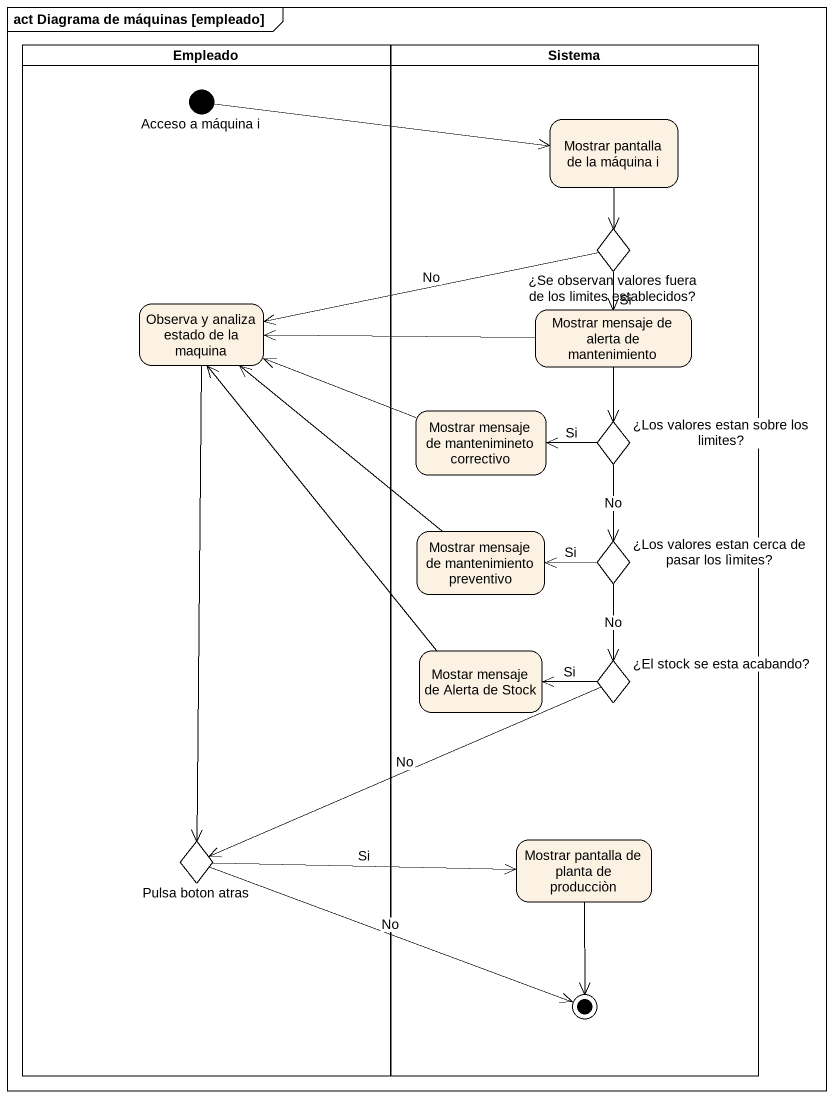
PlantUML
@startuml
mainframe act Diagrama de máquinas [empleado]
hide empty description
state Empleado <<partition>> {
  state "Acceso a máquina i" as Acceso_a_máquina_i <<start>>
  state "Observa y analiza estado de la maquina" as Observa_y_analiza_estado_de
  state "Pulsa boton atras" as Pulsa_boton_atras <<choice>>
}
state Sistema <<partition>> {
  state "Mostrar pantalla de la máquina i" as Mostrar_pantalla_de_la
  state "¿Se observan valores fuera de los limites establecidos?" as Se_observan_valores_fuera <<choice>>
  state "Mostrar mensaje de alerta de mantenimiento" as Mostrar_mensaje_de_alerta
  state "Mostrar mensaje de mantenimineto correctivo" as Mostrar_mensaje_de
  state "¿Los valores estan sobre los limites?" as Los_valores_estan_sobre_los <<choice>>
  state "Mostrar mensaje de mantenimiento preventivo" as Mostrar_mensaje_de_2
  state "¿Los valores estan cerca de pasar los lìmites?" as Los_valores_estan_cerca_de <<choice>>
  state "Mostar mensaje de Alerta de Stock" as Mostar_mensaje_de_Alerta_de
  state "¿El stock se esta acabando?" as El_stock_se_esta_acabando <<choice>>
  state "Mostrar pantalla de planta de producciòn" as Mostrar_pantalla_de_planta
  state final1 <<end>>
}
Acceso_a_máquina_i -right-> Mostrar_pantalla_de_la
Mostrar_pantalla_de_la --> Se_observan_valores_fuera
Se_observan_valores_fuera -left-> Observa_y_analiza_estado_de : No
Se_observan_valores_fuera --> Mostrar_mensaje_de_alerta : Si
Observa_y_analiza_estado_de --> Pulsa_boton_atras
Mostrar_mensaje_de_alerta -left-> Observa_y_analiza_estado_de
Mostrar_mensaje_de_alerta --> Los_valores_estan_sobre_los
Mostrar_mensaje_de -left-> Observa_y_analiza_estado_de
Los_valores_estan_sobre_los -left-> Mostrar_mensaje_de : Si
Los_valores_estan_sobre_los --> Los_valores_estan_cerca_de : No
Mostrar_mensaje_de_2 -up-> Observa_y_analiza_estado_de
Los_valores_estan_cerca_de -left-> Mostrar_mensaje_de_2 : Si
Los_valores_estan_cerca_de --> El_stock_se_esta_acabando : No
Mostar_mensaje_de_Alerta_de -up-> Observa_y_analiza_estado_de
El_stock_se_esta_acabando -left-> Mostar_mensaje_de_Alerta_de : Si
El_stock_se_esta_acabando -left-> Pulsa_boton_atras : No
Pulsa_boton_atras -right-> Mostrar_pantalla_de_planta : Si
Pulsa_boton_atras -right-> final1 : No
Mostrar_pantalla_de_planta --> final1
@enduml
